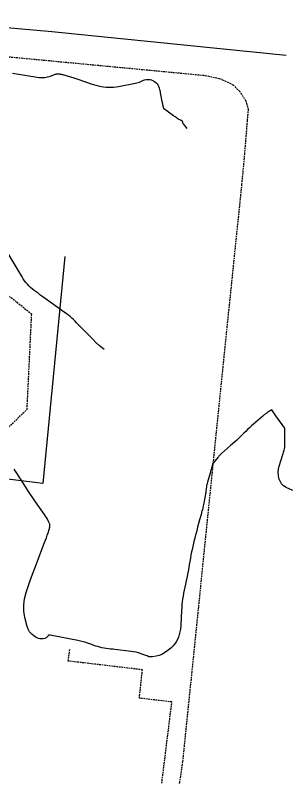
# Model space of a CAD drawing. Header units: inches. Extents: x 179221 to 180407, y 654181 to 655021.
# Drawn here: x 180335.2 to 180377.5, y 654365.9 to 654482.1 of the extents above; entities that cross this region are included whole.
import ezdxf

# ---------------------------------------------------------------- set-up
doc = ezdxf.new("R2010")
doc.units = ezdxf.units.IN
doc.header["$MEASUREMENT"] = 0
doc.linetypes.add('HIDDEN', pattern=[0.375, 0.25, -0.125])
for name, color, linetype in [('1506', 42, 'Continuous'), ('1507', 32, 'Continuous'), ('2404', 6, 'HIDDEN'), ('2408', 7, 'HIDDEN'), ('2602', 161, 'Continuous')]:
    doc.layers.add(name, color=color, linetype=linetype)
doc.layers.add('2420', color=24, linetype='Continuous', lineweight=30)

msp = doc.modelspace()

# ---------------------------------------------------------------- linework, layer by layer
at = {"layer": '1506', "lineweight": -3, "elevation": 60.5}
for points in [[(180334.81, 654473.32), (180338.87, 654472.66), (180339.31, 654472.62), (180339.74, 654472.64), (180340.17, 654472.72), (180340.59, 654472.84), (180341.24, 654473.1), (180341.33, 654473.13), (180341.43, 654473.16), (180341.52, 654473.18), (180341.62, 654473.2), (180341.72, 654473.2), (180341.82, 654473.21), (180341.92, 654473.2), (180342.01, 654473.18), (180342.09, 654473.17), (180342.22, 654473.14), (180342.36, 654473.11), (180342.49, 654473.08), (180342.62, 654473.04), (180344.17, 654472.59), (180346.39, 654471.81), (180346.77, 654471.69), (180347.15, 654471.57), (180347.53, 654471.47), (180347.92, 654471.37), (180347.94, 654471.37), (180348.32, 654471.29), (180348.7, 654471.23), (180349.08, 654471.18), (180349.46, 654471.15), (180349.84, 654471.15), (180350.23, 654471.16), (180350.61, 654471.2), (180350.98, 654471.26), (180353.56, 654471.75), (180353.77, 654471.8), (180353.97, 654471.87), (180354.17, 654471.95), (180354.36, 654472.05), (180354.56, 654472.15), (180354.76, 654472.23), (180354.96, 654472.29), (180355.17, 654472.33), (180355.38, 654472.35), (180355.59, 654472.34), (180355.8, 654472.31), (180356, 654472.26), (180356.08, 654472.24), (180356.29, 654472.15), (180356.48, 654472.04), (180356.66, 654471.89), (180356.81, 654471.73), (180356.87, 654471.65), (180356.98, 654471.5), (180357.07, 654471.34), (180357.13, 654471.17), (180357.19, 654471), (180357.23, 654470.82), (180357.27, 654470.64), (180357.31, 654470.46), (180357.34, 654470.28), (180357.6, 654468.98), (180357.61, 654468.92), (180357.62, 654468.86), (180357.64, 654468.8), (180357.65, 654468.75), (180357.66, 654468.69), (180357.67, 654468.63), (180357.69, 654468.58), (180357.7, 654468.52), (180357.85, 654467.94), (180359.35, 654466.85), (180359.48, 654466.76), (180359.61, 654466.67), (180359.74, 654466.57), (180359.88, 654466.49), (180360.01, 654466.4), (180360.14, 654466.31), (180360.28, 654466.23), (180360.42, 654466.16), (180360.7, 654466.01), (180360.71, 654465.86), (180360.72, 654465.79), (180360.73, 654465.72), (180360.77, 654465.65), (180360.81, 654465.59), (180361.39, 654464.88)], [(180348.81, 654431.19), (180348.56, 654431.39), (180348.04, 654431.81), (180347.54, 654432.26), (180347.05, 654432.73), (180345.08, 654434.73), (180344.83, 654434.98), (180344.59, 654435.23), (180344.35, 654435.48), (180344.1, 654435.73), (180343.85, 654435.97), (180343.6, 654436.2), (180343.33, 654436.42), (180343.05, 654436.63), (180339.29, 654439.33), (180339, 654439.53), (180338.71, 654439.74), (180338.42, 654439.95), (180338.14, 654440.16), (180337.85, 654440.39), (180337.58, 654440.61), (180337.33, 654440.86), (180337.09, 654441.11), (180336.87, 654441.38), (180336.65, 654441.65), (180336.45, 654441.94), (180336.27, 654442.24), (180332.59, 654448.34)]]:
    msp.add_lwpolyline(points, dxfattribs=at)
at = {"layer": '1507', "lineweight": -3, "elevation": 60}
msp.add_lwpolyline([(180377.53, 654409.66), (180376.52, 654410.16), (180376.13, 654410.42), (180375.81, 654410.72), (180375.59, 654411.1), (180375.42, 654411.53), (180375.35, 654412), (180375.32, 654412.47), (180375.38, 654412.94), (180375.48, 654413.4), (180376.22, 654415.85), (180376.27, 654416.05), (180376.31, 654416.24), (180376.33, 654416.45), (180376.33, 654416.65), (180376.31, 654419.18), (180374.94, 654421.08), (180374.84, 654421.22), (180374.74, 654421.37), (180374.64, 654421.52), (180374.55, 654421.67), (180374.37, 654421.98), (180373.75, 654421.6), (180373.64, 654421.53), (180373.54, 654421.46), (180373.44, 654421.39), (180373.34, 654421.32), (180373.24, 654421.25), (180373.14, 654421.17), (180373.04, 654421.09), (180372.95, 654421.01), (180371.54, 654419.79), (180371.25, 654419.52), (180370.95, 654419.25), (180370.66, 654418.98), (180370.38, 654418.7), (180370.09, 654418.43), (180369.81, 654418.15), (180369.52, 654417.87), (180369.24, 654417.6), (180368.95, 654417.32), (180368.65, 654417.05), (180368.36, 654416.79), (180368.06, 654416.52), (180366.69, 654415.34), (180366.62, 654415.27), (180366.55, 654415.2), (180366.47, 654415.13), (180366.4, 654415.06), (180366.33, 654414.99), (180366.27, 654414.92), (180366.2, 654414.84), (180366.14, 654414.77), (180365.37, 654413.79), (180365.1, 654412.87), (180365.06, 654412.74), (180365.02, 654412.61), (180364.98, 654412.47), (180364.94, 654412.34), (180364.53, 654410.94), (180364.48, 654410.76), (180364.44, 654410.58), (180364.4, 654410.39), (180364.37, 654410.2), (180364.35, 654410.01), (180364.32, 654409.82), (180364.29, 654409.64), (180364.26, 654409.45), (180363.97, 654407.73), (180363.94, 654407.54), (180363.9, 654407.34), (180363.85, 654407.15), (180363.81, 654406.95), (180363.76, 654406.76), (180363.7, 654406.57), (180363.65, 654406.38), (180363.6, 654406.18), (180363.34, 654405.21), (180363.19, 654404.66), (180363.04, 654404.11), (180362.9, 654403.56), (180362.75, 654403.01), (180362.73, 654402.92), (180362.6, 654402.41), (180362.47, 654401.9), (180362.35, 654401.39), (180362.24, 654400.88), (180362.23, 654400.84), (180362.12, 654400.35), (180362.02, 654399.86), (180361.93, 654399.37), (180361.85, 654398.88), (180361.76, 654398.39), (180361.68, 654397.9), (180361.59, 654397.41), (180361.49, 654396.92), (180361.47, 654396.82), (180361.38, 654396.35), (180361.28, 654395.89), (180361.18, 654395.43), (180361.08, 654394.97), (180361.07, 654394.93), (180360.97, 654394.49), (180360.88, 654394.04), (180360.81, 654393.59), (180360.74, 654393.14), (180360.68, 654392.69), (180360.64, 654392.24), (180360.61, 654391.79), (180360.58, 654391.33), (180360.55, 654390.4), (180360.53, 654389.95), (180360.5, 654389.5), (180360.46, 654389.06), (180360.41, 654388.61), (180360.41, 654388.55), (180360.34, 654388.14), (180360.24, 654387.74), (180360.11, 654387.34), (180359.96, 654386.96), (180359.76, 654386.6), (180359.53, 654386.26), (180359.25, 654385.95), (180358.95, 654385.67), (180358.34, 654385.18), (180357.96, 654384.92), (180357.57, 654384.71), (180357.15, 654384.55), (180356.71, 654384.44), (180356.15, 654384.33), (180355.98, 654384.32), (180355.81, 654384.32), (180355.64, 654384.35), (180355.48, 654384.4), (180355.32, 654384.47), (180355.15, 654384.53), (180354.99, 654384.59), (180354.82, 654384.65), (180354.41, 654384.8), (180354.04, 654384.92), (180353.66, 654385.02), (180353.28, 654385.09), (180352.89, 654385.15), (180350.43, 654385.44), (180350.1, 654385.48), (180349.77, 654385.52), (180349.44, 654385.57), (180349.11, 654385.61), (180349.08, 654385.61), (180348.77, 654385.66), (180348.45, 654385.72), (180348.15, 654385.8), (180347.84, 654385.89), (180347.54, 654385.98), (180347.23, 654386.08), (180346.93, 654386.19), (180346.63, 654386.3), (180346.42, 654386.37), (180346.01, 654386.51), (180345.6, 654386.63), (180345.19, 654386.74), (180344.77, 654386.83), (180340.54, 654387.65), (180340.52, 654387.65), (180340.49, 654387.65), (180340.47, 654387.65), (180340.44, 654387.65), (180340.35, 654387.62), (180340.33, 654387.61), (180340.3, 654387.6), (180340.29, 654387.59), (180340.27, 654387.57), (180340.15, 654387.4), (180340.07, 654387.31), (180339.97, 654387.23), (180339.87, 654387.18), (180339.75, 654387.14), (180339.49, 654387.09), (180339.24, 654387.06), (180339, 654387.08), (180338.76, 654387.14), (180338.53, 654387.25), (180338.12, 654387.49), (180337.74, 654387.78), (180337.42, 654388.12), (180337.2, 654388.53), (180337.03, 654388.97), (180336.71, 654390.34), (180336.57, 654391.3), (180336.53, 654392.25), (180336.65, 654393.19), (180336.88, 654394.13), (180337.2, 654395.06), (180337.52, 654395.99), (180337.86, 654396.92), (180338.21, 654397.84), (180339.71, 654401.74), (180339.85, 654402.12), (180339.99, 654402.49), (180340.12, 654402.87), (180340.24, 654403.24), (180340.4, 654403.74), (180340.44, 654403.87), (180340.47, 654404), (180340.49, 654404.13), (180340.51, 654404.27), (180340.51, 654404.4), (180340.5, 654404.53), (180340.46, 654404.65), (180340.41, 654404.77), (180340.27, 654405.05), (180340.13, 654405.3), (180339.98, 654405.55), (180339.83, 654405.79), (180339.67, 654406.03), (180338.67, 654407.45), (180338.02, 654408.41), (180337.37, 654409.36), (180336.74, 654410.33), (180336.12, 654411.31), (180335.29, 654412.61), (180335.09, 654412.96)], dxfattribs=at)
at = {"layer": '2404'}
for points in [[(180307.76, 654478.31, 60.41), (180364.24, 654472.95, 60.13), (180366.37, 654472.47, 59.98), (180366.84, 654472.29, 60.02), (180368.44, 654471.53, 60.06), (180368.99, 654470.92, 60.09), (180369.4, 654470.59, 59.97), (180370.38, 654469.08, 59.99), (180370.74, 654467.81, 60.03), (180370.58, 654466.07, 60.15), (180370.18, 654461.08, 60.16), (180369.74, 654456.36, 60.15), (180367.19, 654431.63, 60.16), (180365.23, 654412.42, 59.99), (180362.14, 654382.03, 59.36), (180360.73, 654368.35, 58.98), (180360.18, 654364.63, 58.86)], [(180357.44, 654363.95, 58.71), (180359.11, 654377.45, 59.11), (180354.16, 654378.03, 59.14), (180354.62, 654382.35, 59.24), (180343.31, 654383.69, 59.15), (180343.57, 654385.52, 59.14)]]:
    msp.add_polyline3d(points, dxfattribs=at)
at = {"layer": '2408'}
msp.add_polyline3d([(180292.9, 654416.42, 59.42), (180293.34, 654419.97, 59.42), (180311.09, 654418.05, 59.42), (180312.88, 654416.3, 59.42), (180329.39, 654414.68, 59.74), (180337.04, 654422.06, 60.08), (180337.74, 654436.53, 60.21), (180333.84, 654439.68, 60.21), (180331.91, 654439.48, 60.21), (180328.88, 654442.38, 60.21), (180315.73, 654443.7, 59.92), (180310.44, 654440.96, 59.92), (180306.69, 654441.34, 59.92), (180301.94, 654447.31, 59.92), (180302.13, 654448.92, 59.92)], dxfattribs=at)
at = {"layer": '2420'}
msp.add_lwpolyline([(180253.79, 654489.09), (180284.25, 654484.73), (180340.83, 654479.64), (180376.53, 654476.02)], dxfattribs=at)
at = {"layer": '2602'}
msp.add_polyline3d([(180342.77, 654445.36, 60.65), (180339.42, 654410.76, 60.65), (180318.79, 654413.28, 60.31), (180292.9, 654416.44, 59.89), (180289.11, 654385.85, 59.39), (180299.13, 654384.81, 59.39), (180299.42, 654387.27, 59.39), (180302.54, 654386.74, 59.23)], dxfattribs=at)

doc.saveas('drawing.dxf')
